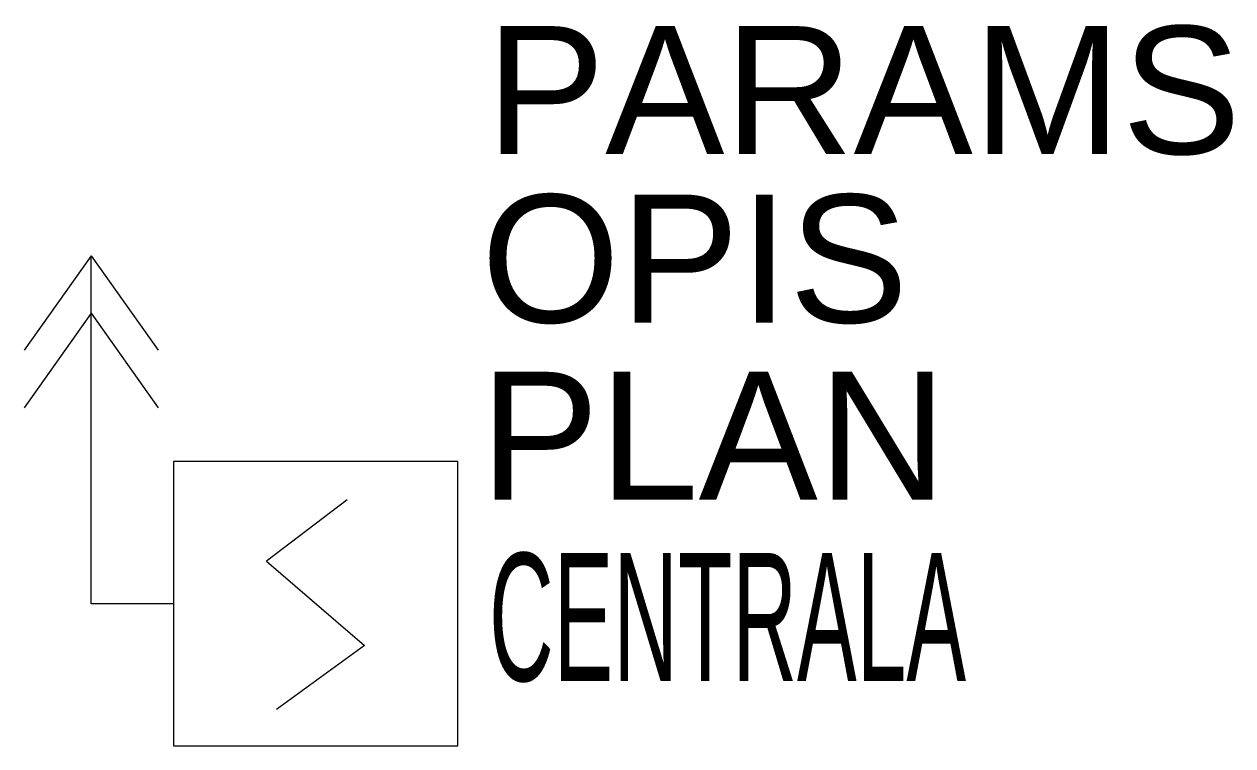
# Model space of a CAD drawing. Header units: millimetres. Extents: x -410 to 1290, y -200 to 815.
import ezdxf

# ---------------------------------------------------------------- set-up
doc = ezdxf.new("R2010")
doc.units = ezdxf.units.MM
doc.styles.add('Opisest3', font='arial.ttf', dxfattribs={"width": 0.5})
doc.styles.get("Standard").update_dxf_attribs({"font": 'arial.ttf'})

msp = doc.modelspace()

# ---------------------------------------------------------------- linework, layer by layer
for p, q in [((-315.4, 489.2), (-409.6, 356.2)), ((-315.4, -0.5), (-315.4, 489.2)), ((-315.4, 489.2), (-221.2, 356.2)), ((-315.4, 408.2), (-409.6, 275.2)), ((-315.4, 408.2), (-221.2, 275.2)), ((44.4, 145.5), (-69, 59.5)), ((-69, 59.5), (69, -59.5)), ((-199.6, -0.5), (-315.4, -0.5)), ((69, -59.5), (-54.6, -149.5))]:
    msp.add_line(p, q)
msp.add_lwpolyline([(-199.6, -200.5), (200.4, -200.5), (200.4, 199.5), (-199.6, 199.5)], close=True)

# ---------------------------------------------------------------- texts
for tag, p, flags in [('PARAMS', (239.7, 632.3), 9), ('OPIS', (232.8, 395.1), 9), ('PLAN', (231.2, 145.9), 8)]:
    msp.add_attdef(tag, p, 'xx', height=180, dxfattribs=dict(flags=flags))
at = {"style": 'Opisest3', "width": 0.5, "flags": 9}
msp.add_attdef('CENTRALA', (244.2, -109.2), 'xx', height=180, dxfattribs=at)

doc.saveas('drawing.dxf')
